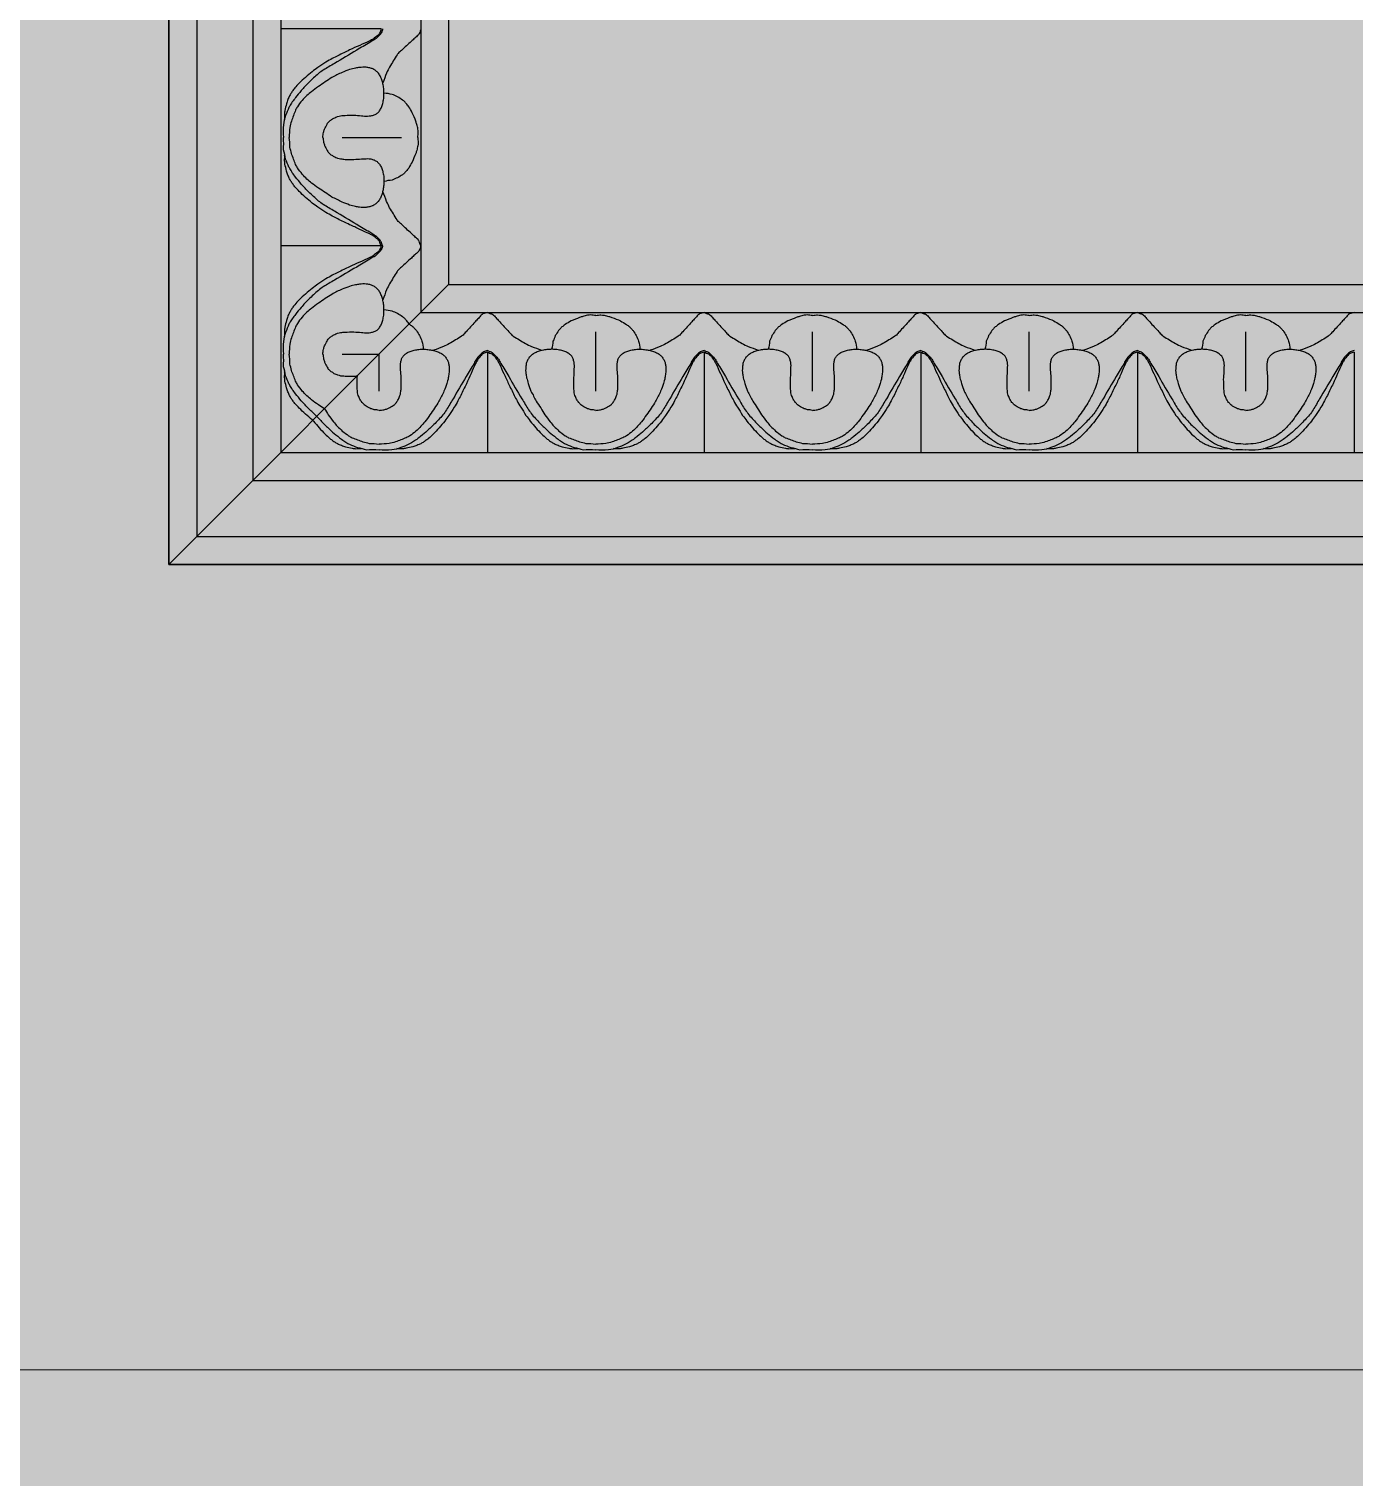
# Model space of a CAD drawing. Header units: millimetres. Extents: x -2167 to 6463, y 877 to 4714.
# Drawn here: x -672.2 to -530.1, y 2475 to 2630.2 of the extents above; entities that cross this region are included whole.
import ezdxf

# ---------------------------------------------------------------- set-up
doc = ezdxf.new("R2010")
doc.units = ezdxf.units.MM
for name, color, linetype in [('f hatch', 254, 'Continuous'), ('furn', 175, 'Continuous'), ('rt', 4, 'Continuous')]:
    doc.layers.add(name, color=color, linetype=linetype)
doc.layers.add('marble', color=7, linetype='Continuous', true_color=0xfff8db)

# ---------------------------------------------------------------- blocks, each defined once
blk = doc.blocks.new('art 400x400 (fv)')
at = {"layer": 'f hatch'}
h = blk.add_hatch(color=256, dxfattribs=at)
h.paths.add_polyline_path([(-200, 200), (-200, -200), (200, -200), (200, 200)])
h.paths.add_polyline_path([(100, 100), (100, -100), (-100, -100), (-100, 100)], flags=16)
at = {"color": 4}
for p, q in [((162.07, -104.35), (180, -104.35)), ((169.05, -123.71), (158.45, -123.71)), ((162.07, -143.07), (180, -143.07)), ((150, -150), (200, -200)), ((7.55, -169.05), (7.55, -158.45)), ((46.27, -169.05), (46.27, -158.45)), ((84.99, -169.05), (84.99, -158.45)), ((123.71, -169.05), (123.71, -158.45)), ((-11.81, -162.07), (-11.81, -180)), ((26.91, -162.07), (26.91, -180)), ((65.63, -162.07), (65.63, -180)), ((104.35, -162.07), (104.35, -180)), ((143.07, -162.07), (143.07, -180)), ((162.43, -169.05), (162.43, -162.43)), ((169.05, -162.43), (162.43, -162.43))]:
    blk.add_line(p, q, dxfattribs=at)
at = {"color": 0}
for points in [[(-200, 200), (200, 200), (200, -200), (-200, -200)], [(-150, 150), (150, 150), (150, -150), (-150, -150)]]:
    blk.add_lwpolyline(points, close=True, dxfattribs=at)
at = {"color": 4}
for points in [[(-195, 195), (195, 195), (195, -195), (-195, -195)], [(-185, 185), (185, 185), (185, -185), (-185, -185)], [(-180, 180), (180, 180), (180, -180), (-180, -180)], [(-155, 155), (155, 155), (155, -155), (-155, -155)]]:
    blk.add_lwpolyline(points, close=True, dxfattribs=at)
at = {"color": 4, "flags": 128}
for points in [[(155, -104.35, 0.046239), (155.26, -105.16, 0.107603), (155.47, -105.46, 0.001818), (156.04, -105.98, -0.001633), (156.67, -106.55, -0.000954), (158.44, -108.17, -0.002904), (159.02, -108.71, -0.063173), (159.23, -108.96, -0.008076), (160.55, -111.14, -0.033537), (161.09, -112.22, -0.021606), (161.74, -113.99)], [(161.8, -104.35, 0.044236), (162.04, -105.02, 0.083154), (162.25, -105.34, 0.020996), (162.98, -106.05, 0.048078), (163.34, -106.31, 0.00008), (164.08, -106.75, 0.000025), (166.44, -108.15, 0.00013), (170.41, -110.5, -0.000259), (172.4, -111.68, -0.043534), (173.28, -112.32, -0.020088), (175.01, -113.92, -0.01466), (176.35, -115.36, -0.017806), (177.37, -116.61, -0.012755), (177.94, -117.39, -0.014034), (178.41, -118.13, -0.034584), (178.54, -118.38, -0.006276), (179.14, -119.83, -0.069394), (179.54, -121.45, -0.051365), (179.54, -123.71)], [(162.07, -104.35, 0.053443), (162.38, -105.15, 0.103077), (162.66, -105.5, 0.022394), (163.52, -106.14, 0.036091), (164.1, -106.47, 0.012072), (165.89, -107.28, -0.011963), (167.71, -108.1, -0.002854), (169.8, -109.13, -0.005963), (170.8, -109.63, -0.017231), (171.93, -110.28, -0.013117), (173.37, -111.23, -0.015853), (174.39, -111.98, -0.012709), (175.6, -112.99, -0.017239), (176.73, -114.04, -0.023281), (177.49, -114.89, -0.01838), (177.93, -115.47, -0.021145), (178.27, -115.99, -0.026087), (178.58, -116.58, -0.021404), (178.88, -117.34, -0.025593), (178.99, -117.7, -0.007929), (179.26, -118.9, -0.044081), (179.33, -119.52, -0.02642), (179.31, -120.55)], [(172.48, -123.71, 0.040061), (172.37, -122.84, 0.056763), (172.18, -122.25, 0.020427), (171.73, -121.37, 0.051096), (171.51, -121.04, 0.049573), (171.05, -120.61, 0.047719), (170.5, -120.27, 0.033932), (169.84, -119.99, 0.044772), (169.32, -119.86, 0.027254), (168.52, -119.78, 0.013834), (166.95, -119.76, 0.026993), (165.59, -119.85, -0.033464), (164.49, -119.9, -0.041501), (163.89, -119.85, -0.041018), (163.29, -119.69, -0.080667), (162.79, -119.41, -0.071271), (162.35, -118.95, -0.050811), (162.01, -118.35, -0.047152), (161.77, -117.64, -0.024439), (161.61, -116.77, -0.029062), (161.56, -116.02, -0.024448), (161.59, -115.2, -0.023184), (161.7, -114.34, -0.034915), (161.89, -113.6, -0.033631), (162.18, -112.86, -0.054541), (162.55, -112.27, -0.059578), (163, -111.82, -0.054346), (163.53, -111.49, -0.058095), (164.09, -111.3, -0.029982), (164.76, -111.19, -0.035496), (165.34, -111.18, -0.01987), (165.92, -111.23, -0.015841), (166.64, -111.34, -0.030706), (167.7, -111.61, -0.023154), (169.05, -112.12, -0.032403), (170.85, -113.03, -0.022515), (173.29, -114.63, -0.010788), (174.51, -115.55, -0.01546), (175.33, -116.23, -0.035139), (176.19, -117.12, -0.031166), (177.03, -118.24, -0.044031), (177.36, -118.86, -0.014817), (178.11, -120.81, -0.053037), (178.39, -121.94, -0.034777), (178.49, -123.71)], [(155.53, -123.71, -0.037963), (155.43, -122.78, -0.063778), (155.49, -122.22, -0.011002), (155.7, -121.39, -0.016193), (155.87, -120.83, -0.029114), (156.5, -119.3, -0.039083), (157.13, -118.23, -0.027618), (157.58, -117.65, -0.032222), (158.02, -117.21, -0.036669), (158.24, -117.04, -0.009658), (159.13, -116.48, -0.068387), (160.12, -116.05, -0.051193), (161.55, -115.82)], [(155.53, -123.71, -0.037963), (155.43, -124.64, -0.063778), (155.49, -125.2, -0.011002), (155.7, -126.03, -0.016193), (155.87, -126.59, -0.029114), (156.5, -128.12, -0.039083), (157.13, -129.19, -0.027618), (157.58, -129.77, -0.032222), (158.02, -130.21, -0.036669), (158.24, -130.38, -0.009658), (159.13, -130.94, -0.068387), (160.12, -131.36, -0.051193), (161.55, -131.6)], [(172.48, -123.71, 0.040061), (172.37, -124.58, 0.056763), (172.18, -125.17, 0.020427), (171.73, -126.05, 0.051096), (171.51, -126.38, 0.049573), (171.05, -126.81, 0.047719), (170.5, -127.15, 0.033932), (169.84, -127.43, 0.044772), (169.32, -127.56, 0.027254), (168.52, -127.64, 0.013834), (166.95, -127.66, 0.026993), (165.59, -127.57, -0.033464), (164.49, -127.51, -0.041501), (163.89, -127.57, -0.041018), (163.29, -127.73, -0.080667), (162.79, -128.01, -0.071271), (162.35, -128.47, -0.050811), (162.01, -129.07, -0.047152), (161.77, -129.77, -0.024439), (161.61, -130.65, -0.029062), (161.56, -131.39, -0.024448), (161.59, -132.22, -0.023184), (161.7, -133.08, -0.034915), (161.89, -133.82, -0.033631), (162.18, -134.56, -0.054541), (162.55, -135.15, -0.059578), (163, -135.6, -0.054346), (163.53, -135.93, -0.058095), (164.09, -136.12, -0.029982), (164.76, -136.23, -0.035496), (165.34, -136.24, -0.01987), (165.92, -136.19, -0.015841), (166.64, -136.08, -0.030706), (167.7, -135.81, -0.023154), (169.05, -135.3, -0.032403), (170.85, -134.38, -0.022515), (173.29, -132.79, -0.010788), (174.51, -131.87, -0.01546), (175.33, -131.19, -0.035139), (176.19, -130.3, -0.031166), (177.03, -129.18, -0.044031), (177.36, -128.56, -0.014817), (178.11, -126.61, -0.053037), (178.39, -125.48, -0.034777), (178.49, -123.71)], [(161.8, -143.07, 0.044236), (162.04, -142.4, 0.083154), (162.25, -142.08, 0.020996), (162.98, -141.37, 0.048078), (163.34, -141.11, 0.00008), (164.08, -140.67, 0.000025), (166.44, -139.27, 0.00013), (170.41, -136.92, -0.000259), (172.4, -135.73, -0.043534), (173.28, -135.1, -0.020088), (175.01, -133.49, -0.01466), (176.35, -132.06, -0.017806), (177.37, -130.81, -0.012755), (177.94, -130.03, -0.014034), (178.41, -129.29, -0.034584), (178.54, -129.03, -0.006276), (179.14, -127.59, -0.069394), (179.54, -125.96, -0.051365), (179.54, -123.71)], [(162.07, -143.07, 0.053443), (162.38, -142.27, 0.103077), (162.66, -141.92, 0.022394), (163.52, -141.28, 0.036091), (164.1, -140.95, 0.012072), (165.89, -140.14, -0.011963), (167.71, -139.31, -0.002854), (169.8, -138.29, -0.005963), (170.8, -137.78, -0.017231), (171.93, -137.13, -0.013117), (173.37, -136.19, -0.015853), (174.39, -135.44, -0.012709), (175.6, -134.43, -0.017239), (176.73, -133.37, -0.023281), (177.49, -132.53, -0.01838), (177.93, -131.95, -0.021145), (178.27, -131.42, -0.026087), (178.58, -130.83, -0.021404), (178.88, -130.08, -0.025593), (178.99, -129.72, -0.007929), (179.26, -128.52, -0.044081), (179.33, -127.9, -0.02642), (179.31, -126.86)], [(155, -143.07, 0.046239), (155.26, -142.26, 0.107603), (155.47, -141.96, 0.001818), (156.04, -141.44, -0.001633), (156.67, -140.87, -0.000954), (158.44, -139.24, -0.002904), (159.02, -138.71, -0.063173), (159.23, -138.45, -0.008076), (160.55, -136.28, -0.033537), (161.09, -135.19, -0.021606), (161.74, -133.42)], [(155, -143.07, 0.046239), (155.26, -143.88, 0.107603), (155.47, -144.18, 0.001818), (156.04, -144.69, -0.001633), (156.67, -145.27, -0.000954), (158.44, -146.89, -0.002904), (159.02, -147.43, -0.063173), (159.23, -147.68, -0.008076), (160.55, -149.86, -0.033537), (161.09, -150.94, -0.021606), (161.74, -152.71)], [(161.8, -143.07, 0.044236), (162.04, -143.74, 0.083154), (162.25, -144.06, 0.020996), (162.98, -144.77, 0.048078), (163.34, -145.03, 0.00008), (164.08, -145.47, 0.000025), (166.44, -146.87, 0.00013), (170.41, -149.22, -0.000259), (172.4, -150.4, -0.043534), (173.28, -151.04, -0.020088), (175.01, -152.64, -0.01466), (176.35, -154.08, -0.017806), (177.37, -155.33, -0.012755), (177.94, -156.11, -0.014034), (178.41, -156.85, -0.034584), (178.54, -157.1, -0.006276), (179.14, -158.55, -0.069394), (179.54, -160.17, -0.051365), (179.54, -162.43)], [(162.07, -143.07, 0.053443), (162.38, -143.87, 0.103077), (162.66, -144.22, 0.022394), (163.52, -144.85, 0.036091), (164.1, -145.19, 0.012072), (165.89, -146, -0.011963), (167.71, -146.82, -0.002854), (169.8, -147.85, -0.005963), (170.8, -148.35, -0.017231), (171.93, -149, -0.013117), (173.37, -149.95, -0.015853), (174.39, -150.7, -0.012709), (175.6, -151.71, -0.017239), (176.73, -152.76, -0.023281), (177.49, -153.61, -0.01838), (177.93, -154.18, -0.021145), (178.27, -154.71, -0.026087), (178.58, -155.3, -0.021404), (178.88, -156.06, -0.025593), (178.99, -156.42, -0.007929), (179.26, -157.62, -0.044081), (179.33, -158.23, -0.02642), (179.31, -159.27)], [(172.48, -162.43, 0.040061), (172.37, -161.56, 0.056763), (172.18, -160.97, 0.020427), (171.73, -160.09, 0.051096), (171.51, -159.76, 0.049573), (171.05, -159.33, 0.047719), (170.5, -158.98, 0.033932), (169.84, -158.71, 0.044772), (169.32, -158.58, 0.027254), (168.52, -158.5, 0.013834), (166.95, -158.47, 0.026993), (165.59, -158.56, -0.033464), (164.49, -158.62, -0.041501), (163.89, -158.56, -0.041018), (163.29, -158.4, -0.080667), (162.79, -158.13, -0.071271), (162.35, -157.66, -0.050811), (162.01, -157.07, -0.047152), (161.77, -156.36, -0.024439), (161.61, -155.49, -0.029062), (161.56, -154.74, -0.024448), (161.59, -153.92, -0.023184), (161.7, -153.06, -0.034915), (161.89, -152.31, -0.033631), (162.18, -151.58, -0.054541), (162.55, -150.99, -0.059578), (163, -150.54, -0.054346), (163.53, -150.21, -0.058095), (164.09, -150.02, -0.029982), (164.76, -149.91, -0.035496), (165.34, -149.9, -0.01987), (165.92, -149.95, -0.015841), (166.64, -150.06, -0.030706), (167.7, -150.33, -0.023154), (169.05, -150.84, -0.032403), (170.85, -151.75, -0.022515), (173.29, -153.35, -0.010788), (174.51, -154.26, -0.01546), (175.33, -154.95, -0.035139), (176.19, -155.84, -0.031166), (177.03, -156.96, -0.044031), (177.36, -157.58, -0.014817), (178.11, -159.52, -0.053037), (178.39, -160.66, -0.034777), (178.49, -162.43)], [(-11.81, -155, -0.046239), (-11, -155.26, -0.107603), (-10.69, -155.47, -0.001818), (-10.18, -156.04, 0.001633), (-9.61, -156.67, 0.000954), (-7.98, -158.44, 0.002904), (-7.44, -159.02, 0.063173), (-7.19, -159.23, 0.008076), (-5.02, -160.55, 0.033537), (-3.93, -161.09, 0.021606), (-2.16, -161.74)], [(26.91, -155, -0.046239), (26.1, -155.26, -0.107603), (25.8, -155.47, -0.001818), (25.29, -156.04, 0.001633), (24.72, -156.67, 0.000954), (23.09, -158.44, 0.002904), (22.55, -159.02, 0.063173), (22.3, -159.23, 0.008076), (20.12, -160.55, 0.033537), (19.04, -161.09, 0.021606), (17.27, -161.74)], [(26.91, -155, -0.046239), (27.72, -155.26, -0.107603), (28.03, -155.47, -0.001818), (28.54, -156.04, 0.001633), (29.11, -156.67, 0.000954), (30.74, -158.44, 0.002904), (31.28, -159.02, 0.063173), (31.53, -159.23, 0.008076), (33.7, -160.55, 0.033537), (34.79, -161.09, 0.021606), (36.56, -161.74)], [(65.63, -155, -0.046239), (64.82, -155.26, -0.107603), (64.52, -155.47, -0.001818), (64.01, -156.04, 0.001633), (63.43, -156.67, 0.000954), (61.81, -158.44, 0.002904), (61.27, -159.02, 0.063173), (61.02, -159.23, 0.008076), (58.84, -160.55, 0.033537), (57.76, -161.09, 0.021606), (55.99, -161.74)], [(65.63, -155, -0.046239), (66.44, -155.26, -0.107603), (66.74, -155.47, -0.001818), (67.26, -156.04, 0.001633), (67.83, -156.67, 0.000954), (69.46, -158.44, 0.002904), (69.99, -159.02, 0.063173), (70.25, -159.23, 0.008076), (72.42, -160.55, 0.033537), (73.51, -161.09, 0.021606), (75.27, -161.74)], [(104.35, -155, -0.046239), (103.54, -155.26, -0.107603), (103.24, -155.47, -0.001818), (102.72, -156.04, 0.001633), (102.15, -156.67, 0.000954), (100.53, -158.44, 0.002904), (99.99, -159.02, 0.063173), (99.73, -159.23, 0.008076), (97.56, -160.55, 0.033537), (96.47, -161.09, 0.021606), (94.71, -161.74)], [(104.35, -155, -0.046239), (105.16, -155.26, -0.107603), (105.46, -155.47, -0.001818), (105.98, -156.04, 0.001633), (106.55, -156.67, 0.000954), (108.17, -158.44, 0.002904), (108.71, -159.02, 0.063173), (108.96, -159.23, 0.008076), (111.14, -160.55, 0.033537), (112.22, -161.09, 0.021606), (113.99, -161.74)], [(143.07, -155, -0.046239), (142.26, -155.26, -0.107603), (141.96, -155.47, -0.001818), (141.44, -156.04, 0.001633), (140.87, -156.67, 0.000954), (139.24, -158.44, 0.002904), (138.71, -159.02, 0.063173), (138.45, -159.23, 0.008076), (136.28, -160.55, 0.033537), (135.19, -161.09, 0.021606), (133.42, -161.74)], [(143.07, -155, -0.046239), (143.88, -155.26, -0.107603), (144.18, -155.47, -0.001818), (144.69, -156.04, 0.001633), (145.27, -156.67, 0.000954), (146.89, -158.44, 0.002904), (147.43, -159.02, 0.063173), (147.68, -159.23, 0.008076), (149.86, -160.55, 0.033537), (150.94, -161.09, 0.021606), (152.71, -161.74)], [(7.55, -155.53, 0.037963), (6.62, -155.43, 0.063778), (6.07, -155.49, 0.011002), (5.23, -155.7, 0.016193), (4.67, -155.87, 0.029114), (3.14, -156.5, 0.039083), (2.07, -157.13, 0.027618), (1.49, -157.58, 0.032222), (1.05, -158.02, 0.036669), (0.88, -158.24, 0.009658), (0.32, -159.13, 0.068387), (-0.1, -160.12, 0.051193), (-0.34, -161.55)], [(7.55, -155.53, 0.037963), (8.48, -155.43, 0.063778), (9.04, -155.49, 0.011002), (9.87, -155.7, 0.016193), (10.43, -155.87, 0.029114), (11.97, -156.5, 0.039083), (13.03, -157.13, 0.027618), (13.61, -157.58, 0.032222), (14.06, -158.02, 0.036669), (14.22, -158.24, 0.009658), (14.78, -159.13, 0.068387), (15.21, -160.12, 0.051193), (15.45, -161.55)], [(46.27, -155.53, 0.037963), (45.34, -155.43, 0.063778), (44.78, -155.49, 0.011002), (43.95, -155.7, 0.016193), (43.39, -155.87, 0.029114), (41.86, -156.5, 0.039083), (40.79, -157.13, 0.027618), (40.21, -157.58, 0.032222), (39.77, -158.02, 0.036669), (39.6, -158.24, 0.009658), (39.04, -159.13, 0.068387), (38.62, -160.12, 0.051193), (38.38, -161.55)], [(46.27, -155.53, 0.037963), (47.2, -155.43, 0.063778), (47.76, -155.49, 0.011002), (48.59, -155.7, 0.016193), (49.15, -155.87, 0.029114), (50.68, -156.5, 0.039083), (51.75, -157.13, 0.027618), (52.33, -157.58, 0.032222), (52.78, -158.02, 0.036669), (52.94, -158.24, 0.009658), (53.5, -159.13, 0.068387), (53.93, -160.12, 0.051193), (54.16, -161.55)], [(84.99, -155.53, 0.037963), (84.06, -155.43, 0.063778), (83.5, -155.49, 0.011002), (82.67, -155.7, 0.016193), (82.11, -155.87, 0.029114), (80.58, -156.5, 0.039083), (79.51, -157.13, 0.027618), (78.93, -157.58, 0.032222), (78.49, -158.02, 0.036669), (78.32, -158.24, 0.009658), (77.76, -159.13, 0.068387), (77.33, -160.12, 0.051193), (77.1, -161.55)], [(84.99, -155.53, 0.037963), (85.92, -155.43, 0.063778), (86.48, -155.49, 0.011002), (87.31, -155.7, 0.016193), (87.87, -155.87, 0.029114), (89.4, -156.5, 0.039083), (90.47, -157.13, 0.027618), (91.05, -157.58, 0.032222), (91.49, -158.02, 0.036669), (91.66, -158.24, 0.009658), (92.22, -159.13, 0.068387), (92.65, -160.12, 0.051193), (92.88, -161.55)], [(123.71, -155.53, 0.037963), (122.78, -155.43, 0.063778), (122.22, -155.49, 0.011002), (121.39, -155.7, 0.016193), (120.83, -155.87, 0.029114), (119.3, -156.5, 0.039083), (118.23, -157.13, 0.027618), (117.65, -157.58, 0.032222), (117.21, -158.02, 0.036669), (117.04, -158.24, 0.009658), (116.48, -159.13, 0.068387), (116.05, -160.12, 0.051193), (115.82, -161.55)], [(123.71, -155.53, 0.037963), (124.64, -155.43, 0.063778), (125.2, -155.49, 0.011002), (126.03, -155.7, 0.016193), (126.59, -155.87, 0.029114), (128.12, -156.5, 0.039083), (129.19, -157.13, 0.027618), (129.77, -157.58, 0.032222), (130.21, -158.02, 0.036669), (130.38, -158.24, 0.009658), (130.94, -159.13, 0.068387), (131.36, -160.12, 0.051193), (131.6, -161.55)], [(-11.81, -161.8, -0.044236), (-11.13, -162.04, -0.083154), (-10.82, -162.25, -0.020996), (-10.11, -162.98, -0.048078), (-9.85, -163.34, -0.00008), (-9.41, -164.08, -0.000025), (-8.01, -166.44, -0.00013), (-5.65, -170.41, 0.000259), (-4.47, -172.4, 0.043534), (-3.84, -173.28, 0.020088), (-2.23, -175.01, 0.01466), (-0.8, -176.35, 0.017806), (0.46, -177.37, 0.012755), (1.24, -177.94, 0.014034), (1.97, -178.41, 0.034584), (2.23, -178.54, 0.006276), (3.68, -179.14, 0.069394), (5.3, -179.54, 0.051365), (7.55, -179.54)], [(-11.81, -162.07, -0.053443), (-11, -162.38, -0.103077), (-10.66, -162.66, -0.022394), (-10.02, -163.52, -0.036091), (-9.69, -164.1, -0.012072), (-8.87, -165.89, 0.011963), (-8.05, -167.71, 0.002854), (-7.03, -169.8, 0.005963), (-6.52, -170.8, 0.017231), (-5.87, -171.93, 0.013117), (-4.93, -173.37, 0.015853), (-4.18, -174.39, 0.012709), (-3.17, -175.6, 0.017239), (-2.11, -176.73, 0.023281), (-1.26, -177.49, 0.01838), (-0.69, -177.93, 0.021145), (-0.16, -178.27, 0.026087), (0.43, -178.58, 0.021404), (1.18, -178.88, 0.025593), (1.55, -178.99, 0.007929), (2.74, -179.26, 0.044081), (3.36, -179.33, 0.02642), (4.4, -179.31)], [(7.55, -172.48, -0.040061), (6.68, -172.37, -0.056763), (6.09, -172.18, -0.020427), (5.21, -171.73, -0.051096), (4.89, -171.51, -0.049573), (4.46, -171.05, -0.047719), (4.11, -170.5, -0.033932), (3.83, -169.84, -0.044772), (3.7, -169.32, -0.027254), (3.62, -168.52, -0.013834), (3.6, -166.95, -0.026993), (3.69, -165.59, 0.033464), (3.75, -164.49, 0.041501), (3.69, -163.89, 0.041018), (3.53, -163.29, 0.080667), (3.25, -162.79, 0.071271), (2.79, -162.35, 0.050811), (2.19, -162.01, 0.047152), (1.49, -161.77, 0.024439), (0.61, -161.61, 0.029062), (-0.13, -161.56, 0.024448), (-0.95, -161.59, 0.023184), (-1.82, -161.7, 0.034915), (-2.56, -161.89, 0.033631), (-3.3, -162.18, 0.054541), (-3.89, -162.55, 0.059578), (-4.33, -163, 0.054346), (-4.67, -163.53, 0.058095), (-4.86, -164.09, 0.029982), (-4.96, -164.76, 0.035496), (-4.98, -165.34, 0.01987), (-4.93, -165.92, 0.015841), (-4.81, -166.64, 0.030706), (-4.54, -167.7, 0.023154), (-4.04, -169.05, 0.032403), (-3.12, -170.85, 0.022515), (-1.53, -173.29, 0.010788), (-0.61, -174.51, 0.01546), (0.07, -175.33, 0.035139), (0.96, -176.19, 0.031166), (2.09, -177.03, 0.044031), (2.71, -177.36, 0.014817), (4.65, -178.11, 0.053037), (5.78, -178.39, 0.034777), (7.55, -178.49)], [(7.55, -172.48, -0.040061), (8.42, -172.37, -0.056763), (9.01, -172.18, -0.020427), (9.9, -171.73, -0.051096), (10.22, -171.51, -0.049573), (10.65, -171.05, -0.047719), (11, -170.5, -0.033932), (11.27, -169.84, -0.044772), (11.4, -169.32, -0.027254), (11.48, -168.52, -0.013834), (11.51, -166.95, -0.026993), (11.42, -165.59, 0.033464), (11.36, -164.49, 0.041501), (11.42, -163.89, 0.041018), (11.58, -163.29, 0.080667), (11.85, -162.79, 0.071271), (12.32, -162.35, 0.050811), (12.91, -162.01, 0.047152), (13.62, -161.77, 0.024439), (14.49, -161.61, 0.029062), (15.24, -161.56, 0.024448), (16.06, -161.59, 0.023184), (16.92, -161.7, 0.034915), (17.67, -161.89, 0.033631), (18.41, -162.18, 0.054541), (18.99, -162.55, 0.059578), (19.44, -163, 0.054346), (19.77, -163.53, 0.058095), (19.96, -164.09, 0.029982), (20.07, -164.76, 0.035496), (20.08, -165.34, 0.01987), (20.03, -165.92, 0.015841), (19.92, -166.64, 0.030706), (19.65, -167.7, 0.023154), (19.14, -169.05, 0.032403), (18.23, -170.85, 0.022515), (16.64, -173.29, 0.010788), (15.72, -174.51, 0.01546), (15.03, -175.33, 0.035139), (14.14, -176.19, 0.031166), (13.02, -177.03, 0.044031), (12.4, -177.36, 0.014817), (10.46, -178.11, 0.053037), (9.32, -178.39, 0.034777), (7.55, -178.49)], [(26.91, -161.8, -0.044236), (26.24, -162.04, -0.083154), (25.92, -162.25, -0.020996), (25.21, -162.98, -0.048078), (24.95, -163.34, -0.00008), (24.51, -164.08, -0.000025), (23.11, -166.44, -0.00013), (20.76, -170.41, 0.000259), (19.58, -172.4, 0.043534), (18.94, -173.28, 0.020088), (17.34, -175.01, 0.01466), (15.9, -176.35, 0.017806), (14.65, -177.37, 0.012755), (13.87, -177.94, 0.014034), (13.13, -178.41, 0.034584), (12.88, -178.54, 0.006276), (11.43, -179.14, 0.069394), (9.81, -179.54, 0.051365), (7.55, -179.54)], [(26.91, -162.07, -0.053443), (26.11, -162.38, -0.103077), (25.76, -162.66, -0.022394), (25.13, -163.52, -0.036091), (24.8, -164.1, -0.012072), (23.98, -165.89, 0.011963), (23.16, -167.71, 0.002854), (22.13, -169.8, 0.005963), (21.63, -170.8, 0.017231), (20.98, -171.93, 0.013117), (20.03, -173.37, 0.015853), (19.28, -174.39, 0.012709), (18.27, -175.6, 0.017239), (17.22, -176.73, 0.023281), (16.37, -177.49, 0.01838), (15.8, -177.93, 0.021145), (15.27, -178.27, 0.026087), (14.68, -178.58, 0.021404), (13.92, -178.88, 0.025593), (13.56, -178.99, 0.007929), (12.37, -179.26, 0.044081), (11.75, -179.33, 0.02642), (10.71, -179.31)], [(26.91, -161.8, -0.044236), (27.58, -162.04, -0.083154), (27.9, -162.25, -0.020996), (28.61, -162.98, -0.048078), (28.87, -163.34, -0.00008), (29.31, -164.08, -0.000025), (30.71, -166.44, -0.00013), (33.06, -170.41, 0.000259), (34.25, -172.4, 0.043534), (34.88, -173.28, 0.020088), (36.49, -175.01, 0.01466), (37.92, -176.35, 0.017806), (39.17, -177.37, 0.012755), (39.96, -177.94, 0.014034), (40.69, -178.41, 0.034584), (40.95, -178.54, 0.006276), (42.39, -179.14, 0.069394), (44.02, -179.54, 0.051365), (46.27, -179.54)], [(26.91, -162.07, -0.053443), (27.71, -162.38, -0.103077), (28.06, -162.66, -0.022394), (28.7, -163.52, -0.036091), (29.03, -164.1, -0.012072), (29.84, -165.89, 0.011963), (30.67, -167.71, 0.002854), (31.69, -169.8, 0.005963), (32.2, -170.8, 0.017231), (32.85, -171.93, 0.013117), (33.79, -173.37, 0.015853), (34.54, -174.39, 0.012709), (35.55, -175.6, 0.017239), (36.61, -176.73, 0.023281), (37.45, -177.49, 0.01838), (38.03, -177.93, 0.021145), (38.56, -178.27, 0.026087), (39.15, -178.58, 0.021404), (39.9, -178.88, 0.025593), (40.26, -178.99, 0.007929), (41.46, -179.26, 0.044081), (42.08, -179.33, 0.02642), (43.12, -179.31)], [(46.27, -172.48, -0.040061), (45.4, -172.37, -0.056763), (44.81, -172.18, -0.020427), (43.93, -171.73, -0.051096), (43.6, -171.51, -0.049573), (43.18, -171.05, -0.047719), (42.83, -170.5, -0.033932), (42.55, -169.84, -0.044772), (42.42, -169.32, -0.027254), (42.34, -168.52, -0.013834), (42.32, -166.95, -0.026993), (42.41, -165.59, 0.033464), (42.47, -164.49, 0.041501), (42.41, -163.89, 0.041018), (42.25, -163.29, 0.080667), (41.97, -162.79, 0.071271), (41.51, -162.35, 0.050811), (40.91, -162.01, 0.047152), (40.21, -161.77, 0.024439), (39.33, -161.61, 0.029062), (38.59, -161.56, 0.024448), (37.76, -161.59, 0.023184), (36.9, -161.7, 0.034915), (36.16, -161.89, 0.033631), (35.42, -162.18, 0.054541), (34.83, -162.55, 0.059578), (34.38, -163, 0.054346), (34.05, -163.53, 0.058095), (33.86, -164.09, 0.029982), (33.76, -164.76, 0.035496), (33.74, -165.34, 0.01987), (33.79, -165.92, 0.015841), (33.91, -166.64, 0.030706), (34.18, -167.7, 0.023154), (34.68, -169.05, 0.032403), (35.6, -170.85, 0.022515), (37.19, -173.29, 0.010788), (38.11, -174.51, 0.01546), (38.79, -175.33, 0.035139), (39.68, -176.19, 0.031166), (40.81, -177.03, 0.044031), (41.43, -177.36, 0.014817), (43.37, -178.11, 0.053037), (44.5, -178.39, 0.034777), (46.27, -178.49)], [(46.27, -172.48, -0.040061), (47.14, -172.37, -0.056763), (47.73, -172.18, -0.020427), (48.61, -171.73, -0.051096), (48.94, -171.51, -0.049573), (49.37, -171.05, -0.047719), (49.72, -170.5, -0.033932), (49.99, -169.84, -0.044772), (50.12, -169.32, -0.027254), (50.2, -168.52, -0.013834), (50.22, -166.95, -0.026993), (50.14, -165.59, 0.033464), (50.08, -164.49, 0.041501), (50.14, -163.89, 0.041018), (50.29, -163.29, 0.080667), (50.57, -162.79, 0.071271), (51.03, -162.35, 0.050811), (51.63, -162.01, 0.047152), (52.34, -161.77, 0.024439), (53.21, -161.61, 0.029062), (53.96, -161.56, 0.024448), (54.78, -161.59, 0.023184), (55.64, -161.7, 0.034915), (56.38, -161.89, 0.033631), (57.12, -162.18, 0.054541), (57.71, -162.55, 0.059578), (58.16, -163, 0.054346), (58.49, -163.53, 0.058095), (58.68, -164.09, 0.029982), (58.79, -164.76, 0.035496), (58.8, -165.34, 0.01987), (58.75, -165.92, 0.015841), (58.64, -166.64, 0.030706), (58.37, -167.7, 0.023154), (57.86, -169.05, 0.032403), (56.95, -170.85, 0.022515), (55.35, -173.29, 0.010788), (54.44, -174.51, 0.01546), (53.75, -175.33, 0.035139), (52.86, -176.19, 0.031166), (51.74, -177.03, 0.044031), (51.12, -177.36, 0.014817), (49.18, -178.11, 0.053037), (48.04, -178.39, 0.034777), (46.27, -178.49)], [(65.63, -161.8, -0.044236), (64.96, -162.04, -0.083154), (64.64, -162.25, -0.020996), (63.93, -162.98, -0.048078), (63.67, -163.34, -0.00008), (63.23, -164.08, -0.000025), (61.83, -166.44, -0.00013), (59.48, -170.41, 0.000259), (58.3, -172.4, 0.043534), (57.66, -173.28, 0.020088), (56.06, -175.01, 0.01466), (54.62, -176.35, 0.017806), (53.37, -177.37, 0.012755), (52.59, -177.94, 0.014034), (51.85, -178.41, 0.034584), (51.6, -178.54, 0.006276), (50.15, -179.14, 0.069394), (48.53, -179.54, 0.051365), (46.27, -179.54)], [(65.63, -162.07, -0.053443), (64.83, -162.38, -0.103077), (64.48, -162.66, -0.022394), (63.84, -163.52, -0.036091), (63.51, -164.1, -0.012072), (62.7, -165.89, 0.011963), (61.88, -167.71, 0.002854), (60.85, -169.8, 0.005963), (60.35, -170.8, 0.017231), (59.7, -171.93, 0.013117), (58.75, -173.37, 0.015853), (58, -174.39, 0.012709), (56.99, -175.6, 0.017239), (55.94, -176.73, 0.023281), (55.09, -177.49, 0.01838), (54.51, -177.93, 0.021145), (53.99, -178.27, 0.026087), (53.4, -178.58, 0.021404), (52.64, -178.88, 0.025593), (52.28, -178.99, 0.007929), (51.08, -179.26, 0.044081), (50.47, -179.33, 0.02642), (49.43, -179.31)], [(65.63, -161.8, -0.044236), (66.3, -162.04, -0.083154), (66.62, -162.25, -0.020996), (67.33, -162.98, -0.048078), (67.59, -163.34, -0.00008), (68.03, -164.08, -0.000025), (69.43, -166.44, -0.00013), (71.78, -170.41, 0.000259), (72.96, -172.4, 0.043534), (73.6, -173.28, 0.020088), (75.21, -175.01, 0.01466), (76.64, -176.35, 0.017806), (77.89, -177.37, 0.012755), (78.67, -177.94, 0.014034), (79.41, -178.41, 0.034584), (79.66, -178.54, 0.006276), (81.11, -179.14, 0.069394), (82.74, -179.54, 0.051365), (84.99, -179.54)], [(65.63, -162.07, -0.053443), (66.43, -162.38, -0.103077), (66.78, -162.66, -0.022394), (67.42, -163.52, -0.036091), (67.75, -164.1, -0.012072), (68.56, -165.89, 0.011963), (69.39, -167.71, 0.002854), (70.41, -169.8, 0.005963), (70.92, -170.8, 0.017231), (71.57, -171.93, 0.013117), (72.51, -173.37, 0.015853), (73.26, -174.39, 0.012709), (74.27, -175.6, 0.017239), (75.33, -176.73, 0.023281), (76.17, -177.49, 0.01838), (76.75, -177.93, 0.021145), (77.27, -178.27, 0.026087), (77.87, -178.58, 0.021404), (78.62, -178.88, 0.025593), (78.98, -178.99, 0.007929), (80.18, -179.26, 0.044081), (80.8, -179.33, 0.02642), (81.83, -179.31)], [(84.99, -172.48, -0.040061), (84.12, -172.37, -0.056763), (83.53, -172.18, -0.020427), (82.65, -171.73, -0.051096), (82.32, -171.51, -0.049573), (81.89, -171.05, -0.047719), (81.55, -170.5, -0.033932), (81.27, -169.84, -0.044772), (81.14, -169.32, -0.027254), (81.06, -168.52, -0.013834), (81.04, -166.95, -0.026993), (81.13, -165.59, 0.033464), (81.19, -164.49, 0.041501), (81.13, -163.89, 0.041018), (80.97, -163.29, 0.080667), (80.69, -162.79, 0.071271), (80.23, -162.35, 0.050811), (79.63, -162.01, 0.047152), (78.93, -161.77, 0.024439), (78.05, -161.61, 0.029062), (77.3, -161.56, 0.024448), (76.48, -161.59, 0.023184), (75.62, -161.7, 0.034915), (74.88, -161.89, 0.033631), (74.14, -162.18, 0.054541), (73.55, -162.55, 0.059578), (73.1, -163, 0.054346), (72.77, -163.53, 0.058095), (72.58, -164.09, 0.029982), (72.47, -164.76, 0.035496), (72.46, -165.34, 0.01987), (72.51, -165.92, 0.015841), (72.62, -166.64, 0.030706), (72.89, -167.7, 0.023154), (73.4, -169.05, 0.032403), (74.32, -170.85, 0.022515), (75.91, -173.29, 0.010788), (76.83, -174.51, 0.01546), (77.51, -175.33, 0.035139), (78.4, -176.19, 0.031166), (79.52, -177.03, 0.044031), (80.14, -177.36, 0.014817), (82.09, -178.11, 0.053037), (83.22, -178.39, 0.034777), (84.99, -178.49)], [(84.99, -172.48, -0.040061), (85.86, -172.37, -0.056763), (86.45, -172.18, -0.020427), (87.33, -171.73, -0.051096), (87.66, -171.51, -0.049573), (88.09, -171.05, -0.047719), (88.43, -170.5, -0.033932), (88.71, -169.84, -0.044772), (88.84, -169.32, -0.027254), (88.92, -168.52, -0.013834), (88.94, -166.95, -0.026993), (88.85, -165.59, 0.033464), (88.8, -164.49, 0.041501), (88.85, -163.89, 0.041018), (89.01, -163.29, 0.080667), (89.29, -162.79, 0.071271), (89.75, -162.35, 0.050811), (90.35, -162.01, 0.047152), (91.05, -161.77, 0.024439), (91.93, -161.61, 0.029062), (92.68, -161.56, 0.024448), (93.5, -161.59, 0.023184), (94.36, -161.7, 0.034915), (95.1, -161.89, 0.033631), (95.84, -162.18, 0.054541), (96.43, -162.55, 0.059578), (96.88, -163, 0.054346), (97.21, -163.53, 0.058095), (97.4, -164.09, 0.029982), (97.51, -164.76, 0.035496), (97.52, -165.34, 0.01987), (97.47, -165.92, 0.015841), (97.36, -166.64, 0.030706), (97.09, -167.7, 0.023154), (96.58, -169.05, 0.032403), (95.67, -170.85, 0.022515), (94.07, -173.29, 0.010788), (93.15, -174.51, 0.01546), (92.47, -175.33, 0.035139), (91.58, -176.19, 0.031166), (90.46, -177.03, 0.044031), (89.84, -177.36, 0.014817), (87.89, -178.11, 0.053037), (86.76, -178.39, 0.034777), (84.99, -178.49)], [(104.35, -161.8, -0.044236), (103.68, -162.04, -0.083154), (103.36, -162.25, -0.020996), (102.65, -162.98, -0.048078), (102.39, -163.34, -0.00008), (101.95, -164.08, -0.000025), (100.55, -166.44, -0.00013), (98.2, -170.41, 0.000259), (97.02, -172.4, 0.043534), (96.38, -173.28, 0.020088), (94.77, -175.01, 0.01466), (93.34, -176.35, 0.017806), (92.09, -177.37, 0.012755), (91.31, -177.94, 0.014034), (90.57, -178.41, 0.034584), (90.32, -178.54, 0.006276), (88.87, -179.14, 0.069394), (87.24, -179.54, 0.051365), (84.99, -179.54)], [(104.35, -162.07, -0.053443), (103.55, -162.38, -0.103077), (103.2, -162.66, -0.022394), (102.56, -163.52, -0.036091), (102.23, -164.1, -0.012072), (101.42, -165.89, 0.011963), (100.6, -167.71, 0.002854), (99.57, -169.8, 0.005963), (99.06, -170.8, 0.017231), (98.41, -171.93, 0.013117), (97.47, -173.37, 0.015853), (96.72, -174.39, 0.012709), (95.71, -175.6, 0.017239), (94.65, -176.73, 0.023281), (93.81, -177.49, 0.01838), (93.23, -177.93, 0.021145), (92.71, -178.27, 0.026087), (92.11, -178.58, 0.021404), (91.36, -178.88, 0.025593), (91, -178.99, 0.007929), (89.8, -179.26, 0.044081), (89.18, -179.33, 0.02642), (88.15, -179.31)], [(104.35, -161.8, -0.044236), (105.02, -162.04, -0.083154), (105.34, -162.25, -0.020996), (106.05, -162.98, -0.048078), (106.31, -163.34, -0.00008), (106.75, -164.08, -0.000025), (108.15, -166.44, -0.00013), (110.5, -170.41, 0.000259), (111.68, -172.4, 0.043534), (112.32, -173.28, 0.020088), (113.92, -175.01, 0.01466), (115.36, -176.35, 0.017806), (116.61, -177.37, 0.012755), (117.39, -177.94, 0.014034), (118.13, -178.41, 0.034584), (118.38, -178.54, 0.006276), (119.83, -179.14, 0.069394), (121.45, -179.54, 0.051365), (123.71, -179.54)], [(104.35, -162.07, -0.053443), (105.15, -162.38, -0.103077), (105.5, -162.66, -0.022394), (106.14, -163.52, -0.036091), (106.47, -164.1, -0.012072), (107.28, -165.89, 0.011963), (108.1, -167.71, 0.002854), (109.13, -169.8, 0.005963), (109.63, -170.8, 0.017231), (110.28, -171.93, 0.013117), (111.23, -173.37, 0.015853), (111.98, -174.39, 0.012709), (112.99, -175.6, 0.017239), (114.04, -176.73, 0.023281), (114.89, -177.49, 0.01838), (115.47, -177.93, 0.021145), (115.99, -178.27, 0.026087), (116.58, -178.58, 0.021404), (117.34, -178.88, 0.025593), (117.7, -178.99, 0.007929), (118.9, -179.26, 0.044081), (119.52, -179.33, 0.02642), (120.55, -179.31)], [(123.71, -172.48, -0.040061), (122.84, -172.37, -0.056763), (122.25, -172.18, -0.020427), (121.37, -171.73, -0.051096), (121.04, -171.51, -0.049573), (120.61, -171.05, -0.047719), (120.27, -170.5, -0.033932), (119.99, -169.84, -0.044772), (119.86, -169.32, -0.027254), (119.78, -168.52, -0.013834), (119.76, -166.95, -0.026993), (119.85, -165.59, 0.033464), (119.9, -164.49, 0.041501), (119.85, -163.89, 0.041018), (119.69, -163.29, 0.080667), (119.41, -162.79, 0.071271), (118.95, -162.35, 0.050811), (118.35, -162.01, 0.047152), (117.64, -161.77, 0.024439), (116.77, -161.61, 0.029062), (116.02, -161.56, 0.024448), (115.2, -161.59, 0.023184), (114.34, -161.7, 0.034915), (113.6, -161.89, 0.033631), (112.86, -162.18, 0.054541), (112.27, -162.55, 0.059578), (111.82, -163, 0.054346), (111.49, -163.53, 0.058095), (111.3, -164.09, 0.029982), (111.19, -164.76, 0.035496), (111.18, -165.34, 0.01987), (111.23, -165.92, 0.015841), (111.34, -166.64, 0.030706), (111.61, -167.7, 0.023154), (112.12, -169.05, 0.032403), (113.03, -170.85, 0.022515), (114.63, -173.29, 0.010788), (115.55, -174.51, 0.01546), (116.23, -175.33, 0.035139), (117.12, -176.19, 0.031166), (118.24, -177.03, 0.044031), (118.86, -177.36, 0.014817), (120.81, -178.11, 0.053037), (121.94, -178.39, 0.034777), (123.71, -178.49)], [(123.71, -172.48, -0.040061), (124.58, -172.37, -0.056763), (125.17, -172.18, -0.020427), (126.05, -171.73, -0.051096), (126.38, -171.51, -0.049573), (126.81, -171.05, -0.047719), (127.15, -170.5, -0.033932), (127.43, -169.84, -0.044772), (127.56, -169.32, -0.027254), (127.64, -168.52, -0.013834), (127.66, -166.95, -0.026993), (127.57, -165.59, 0.033464), (127.51, -164.49, 0.041501), (127.57, -163.89, 0.041018), (127.73, -163.29, 0.080667), (128.01, -162.79, 0.071271), (128.47, -162.35, 0.050811), (129.07, -162.01, 0.047152), (129.77, -161.77, 0.024439), (130.65, -161.61, 0.029062), (131.39, -161.56, 0.024448), (132.22, -161.59, 0.023184), (133.08, -161.7, 0.034915), (133.82, -161.89, 0.033631), (134.56, -162.18, 0.054541), (135.15, -162.55, 0.059578), (135.6, -163, 0.054346), (135.93, -163.53, 0.058095), (136.12, -164.09, 0.029982), (136.23, -164.76, 0.035496), (136.24, -165.34, 0.01987), (136.19, -165.92, 0.015841), (136.08, -166.64, 0.030706), (135.81, -167.7, 0.023154), (135.3, -169.05, 0.032403), (134.38, -170.85, 0.022515), (132.79, -173.29, 0.010788), (131.87, -174.51, 0.01546), (131.19, -175.33, 0.035139), (130.3, -176.19, 0.031166), (129.18, -177.03, 0.044031), (128.56, -177.36, 0.014817), (126.61, -178.11, 0.053037), (125.48, -178.39, 0.034777), (123.71, -178.49)], [(143.07, -161.8, -0.044236), (142.4, -162.04, -0.083154), (142.08, -162.25, -0.020996), (141.37, -162.98, -0.048078), (141.11, -163.34, -0.00008), (140.67, -164.08, -0.000025), (139.27, -166.44, -0.00013), (136.92, -170.41, 0.000259), (135.73, -172.4, 0.043534), (135.1, -173.28, 0.020088), (133.49, -175.01, 0.01466), (132.06, -176.35, 0.017806), (130.81, -177.37, 0.012755), (130.03, -177.94, 0.014034), (129.29, -178.41, 0.034584), (129.03, -178.54, 0.006276), (127.59, -179.14, 0.069394), (125.96, -179.54, 0.051365), (123.71, -179.54)], [(143.07, -162.07, -0.053443), (142.27, -162.38, -0.103077), (141.92, -162.66, -0.022394), (141.28, -163.52, -0.036091), (140.95, -164.1, -0.012072), (140.14, -165.89, 0.011963), (139.31, -167.71, 0.002854), (138.29, -169.8, 0.005963), (137.78, -170.8, 0.017231), (137.13, -171.93, 0.013117), (136.19, -173.37, 0.015853), (135.44, -174.39, 0.012709), (134.43, -175.6, 0.017239), (133.37, -176.73, 0.023281), (132.53, -177.49, 0.01838), (131.95, -177.93, 0.021145), (131.42, -178.27, 0.026087), (130.83, -178.58, 0.021404), (130.08, -178.88, 0.025593), (129.72, -178.99, 0.007929), (128.52, -179.26, 0.044081), (127.9, -179.33, 0.02642), (126.86, -179.31)], [(143.07, -161.8, -0.044236), (143.74, -162.04, -0.083154), (144.06, -162.25, -0.020996), (144.77, -162.98, -0.048078), (145.03, -163.34, -0.00008), (145.47, -164.08, -0.000025), (146.87, -166.44, -0.00013), (149.22, -170.41, 0.000259), (150.4, -172.4, 0.043534), (151.04, -173.28, 0.020088), (152.64, -175.01, 0.01466), (154.08, -176.35, 0.017806), (155.33, -177.37, 0.012755), (156.11, -177.94, 0.014034), (156.85, -178.41, 0.034584), (157.1, -178.54, 0.006276), (158.55, -179.14, 0.069394), (160.17, -179.54, 0.051365), (162.43, -179.54)], [(143.07, -162.07, -0.053443), (143.87, -162.38, -0.103077), (144.22, -162.66, -0.022394), (144.85, -163.52, -0.036091), (145.19, -164.1, -0.012072), (146, -165.89, 0.011963), (146.82, -167.71, 0.002854), (147.85, -169.8, 0.005963), (148.35, -170.8, 0.017231), (149, -171.93, 0.013117), (149.95, -173.37, 0.015853), (150.7, -174.39, 0.012709), (151.71, -175.6, 0.017239), (152.76, -176.73, 0.023281), (153.61, -177.49, 0.01838), (154.18, -177.93, 0.021145), (154.71, -178.27, 0.026087), (155.3, -178.58, 0.021404), (156.06, -178.88, 0.025593), (156.42, -178.99, 0.007929), (157.62, -179.26, 0.044081), (158.23, -179.33, 0.02642), (159.27, -179.31)], [(162.43, -172.48, -0.040061), (161.56, -172.37, -0.056763), (160.97, -172.18, -0.020427), (160.09, -171.73, -0.051096), (159.76, -171.51, -0.049573), (159.33, -171.05, -0.047719), (158.98, -170.5, -0.033932), (158.71, -169.84, -0.044772), (158.58, -169.32, -0.027254), (158.5, -168.52, -0.013834), (158.47, -166.95, -0.026993), (158.56, -165.59, 0.033464), (158.62, -164.49, 0.041501), (158.56, -163.89, 0.041018), (158.4, -163.29, 0.080667), (158.13, -162.79, 0.071271), (157.66, -162.35, 0.050811), (157.07, -162.01, 0.047152), (156.36, -161.77, 0.024439), (155.49, -161.61, 0.029062), (154.74, -161.56, 0.024448), (153.92, -161.59, 0.023184), (153.06, -161.7, 0.034915), (152.31, -161.89, 0.033631), (151.58, -162.18, 0.054541), (150.99, -162.55, 0.059578), (150.54, -163, 0.054346), (150.21, -163.53, 0.058095), (150.02, -164.09, 0.029982), (149.91, -164.76, 0.035496), (149.9, -165.34, 0.01987), (149.95, -165.92, 0.015841), (150.06, -166.64, 0.030706), (150.33, -167.7, 0.023154), (150.84, -169.05, 0.032403), (151.75, -170.85, 0.022515), (153.35, -173.29, 0.010788), (154.26, -174.51, 0.01546), (154.95, -175.33, 0.035139), (155.84, -176.19, 0.031166), (156.96, -177.03, 0.044031), (157.58, -177.36, 0.014817), (159.52, -178.11, 0.053037), (160.66, -178.39, 0.034777), (162.43, -178.49)]]:
    blk.add_lwpolyline(points, format="xyb", dxfattribs=at)
at = {"color": 4}
for points in [[(157.05, -157.05, -0.004069), (157.13, -156.95, -0.027618), (157.58, -156.37, -0.032222), (158.02, -155.92, -0.036669), (158.24, -155.76, -0.009658), (159.13, -155.2, -0.068387), (160.12, -154.77, -0.051193), (161.55, -154.53)], [(157.05, -157.05, 0.004069), (156.95, -157.13, 0.027618), (156.37, -157.58, 0.032222), (155.92, -158.02, 0.036669), (155.76, -158.24, 0.009658), (155.2, -159.13, 0.068387), (154.77, -160.12, 0.051193), (154.53, -161.55)], [(172.48, -162.43, 0.040061), (172.37, -163.3, 0.056763), (172.18, -163.89, 0.020427), (171.73, -164.77, 0.051096), (171.51, -165.09, 0.049573), (171.05, -165.52, 0.047719), (170.5, -165.87, 0.033932), (169.84, -166.15, 0.044772), (169.32, -166.28, 0.027254), (168.52, -166.36, 0.013834), (166.95, -166.38, 0.012541), (166.32, -166.32, -0.033464)], [(172.19, -172.19, -0.010005), (173.29, -171.51, -0.010788), (174.51, -170.59, -0.01546), (175.33, -169.91, -0.035139), (176.19, -169.02, -0.031166), (177.03, -167.89, -0.044031), (177.36, -167.27, -0.014817), (178.11, -165.33, -0.053037), (178.39, -164.2, -0.034777), (178.49, -162.43)], [(173.55, -173.55, -0.016867), (175.01, -172.21, -0.01466), (176.35, -170.78, -0.017806), (177.37, -169.53, -0.012755), (177.94, -168.74, -0.014034), (178.41, -168.01, -0.034584), (178.54, -167.75, -0.006276), (179.14, -166.31, -0.069394), (179.54, -164.68, -0.051365), (179.54, -162.43)], [(162.43, -172.48, -0.040061), (163.3, -172.37, -0.056763), (163.89, -172.18, -0.020427), (164.77, -171.73, -0.051096), (165.09, -171.51, -0.049573), (165.52, -171.05, -0.047719), (165.87, -170.5, -0.033932), (166.15, -169.84, -0.044772), (166.28, -169.32, -0.027254), (166.36, -168.52, -0.013834), (166.38, -166.95, -0.012541), (166.32, -166.32, 0.033464)], [(174.25, -174.25, -0.002097), (174.39, -174.16, -0.012709), (175.6, -173.15, -0.017239), (176.73, -172.09, -0.023281), (177.49, -171.24, -0.01838), (177.93, -170.67, -0.021145), (178.27, -170.14, -0.026087), (178.58, -169.55, -0.021404), (178.88, -168.8, -0.025593), (178.99, -168.44, -0.007929), (179.26, -167.24, -0.044081), (179.33, -166.62, -0.02642), (179.31, -165.58)], [(172.19, -172.19, 0.010005), (171.51, -173.29, 0.010788), (170.59, -174.51, 0.01546), (169.91, -175.33, 0.035139), (169.02, -176.19, 0.031166), (167.89, -177.03, 0.044031), (167.27, -177.36, 0.014817), (165.33, -178.11, 0.053037), (164.2, -178.39, 0.034777), (162.43, -178.49)], [(173.55, -173.55, 0.016867), (172.21, -175.01, 0.01466), (170.78, -176.35, 0.017806), (169.53, -177.37, 0.012755), (168.74, -177.94, 0.014034), (168.01, -178.41, 0.034584), (167.75, -178.54, 0.006276), (166.31, -179.14, 0.069394), (164.68, -179.54, 0.051365), (162.43, -179.54)], [(174.25, -174.25, 0.002097), (174.16, -174.39, 0.012709), (173.15, -175.6, 0.017239), (172.09, -176.73, 0.023281), (171.24, -177.49, 0.01838), (170.67, -177.93, 0.021145), (170.14, -178.27, 0.026087), (169.55, -178.58, 0.021404), (168.8, -178.88, 0.025593), (168.44, -178.99, 0.007929), (167.24, -179.26, 0.044081), (166.62, -179.33, 0.02642), (165.58, -179.31)]]:
    blk.add_lwpolyline(points, format="xyb", dxfattribs=at)
at = {"layer": 'rt'}
blk.add_lwpolyline([(200, 200), (-200, 200), (-200, -200), (200, -200)], close=True, dxfattribs=at)

msp = doc.modelspace()

# ---------------------------------------------------------------- hatches: boundary and pattern name
at = {"layer": 'marble'}
msp.add_hatch(color=256, dxfattribs=at).paths.add_polyline_path([(-1286.54, 3926.46), (212.84, 3926.46), (212.84, 2086.46), (-1286.54, 2086.46)])

# ---------------------------------------------------------------- linework, layer by layer
at = {"color": 164, "lineweight": 0}
msp.add_line((420.34, 2486.46), (-1592.16, 2486.46), dxfattribs=at)

# ---------------------------------------------------------------- block references
at = {"layer": 'furn', "color": 34, "xscale": -0.5999999999767169, "yscale": 0.5999999999767169}
msp.add_blockref('art 400x400 (fv)', (-537.16, 2692.77), dxfattribs=at)

doc.saveas('drawing.dxf')
